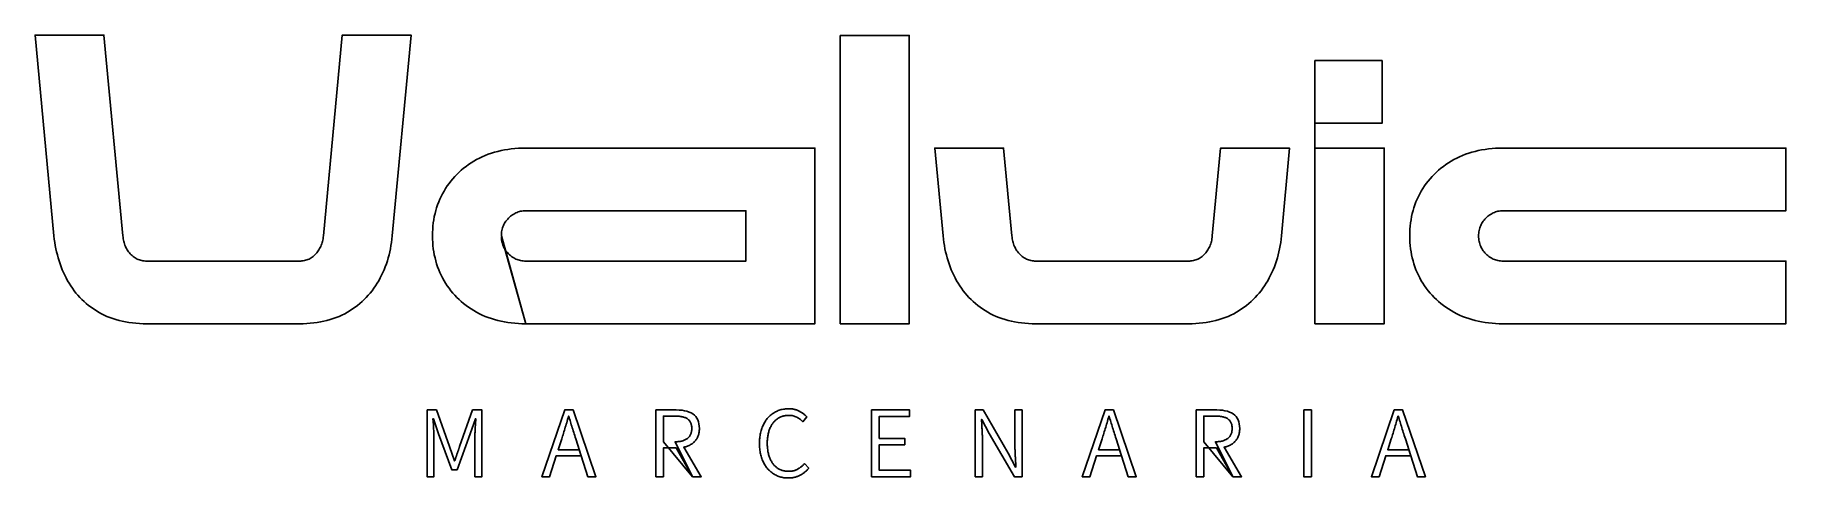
# Model space of a CAD drawing. Header units: millimetres. Extents: x 0 to 300, y 0 to 76.
import ezdxf

# ---------------------------------------------------------------- set-up
doc = ezdxf.new("R2010")
doc.units = ezdxf.units.MM
doc.layers.add('LOGO', color=7, linetype='CONTINUOUS')

msp = doc.modelspace()

# ---------------------------------------------------------------- linework, layer by layer
at = {"layer": 'LOGO'}
for points in [[(19.143, 26.424), (18.508, 26.432), (17.884, 26.459), (17.274, 26.502), (16.675, 26.564), (16.089, 26.643), (15.515, 26.739), (14.953, 26.853), (14.404, 26.985), (13.867, 27.135), (13.343, 27.302), (12.83, 27.487), (12.33, 27.689), (11.842, 27.91), (11.367, 28.148), (10.904, 28.404), (10.455, 28.675), (10.019, 28.958), (9.596, 29.254), (9.187, 29.563), (8.791, 29.885), (8.409, 30.219), (8.04, 30.566), (7.684, 30.926), (7.342, 31.299), (7.014, 31.685), (6.699, 32.083), (6.397, 32.494), (6.11, 32.918), (5.836, 33.355), (5.575, 33.805), (5.329, 34.265), (5.096, 34.733), (4.875, 35.208), (4.668, 35.691), (4.473, 36.181), (4.291, 36.678), (4.122, 37.182), (3.967, 37.694), (3.824, 38.213), (3.694, 38.74), (3.578, 39.274), (3.474, 39.815), (3.384, 40.364), (3.307, 40.92), (3.243, 41.483), (0, 75.895), (11.798, 75.895), (15.059, 41.483), (15.081, 41.24), (15.112, 41.002), (15.151, 40.77), (15.2, 40.543), (15.257, 40.322), (15.324, 40.105), (15.399, 39.894), (15.483, 39.689), (15.576, 39.488), (15.678, 39.293), (15.788, 39.103), (15.908, 38.919), (16.037, 38.74), (16.174, 38.566), (16.32, 38.397), (16.474, 38.239), (16.632, 38.092), (16.796, 37.955), (16.964, 37.83), (17.138, 37.715), (17.317, 37.612), (17.5, 37.519), (17.689, 37.437), (17.882, 37.366), (18.08, 37.307), (18.283, 37.257), (18.491, 37.219), (18.704, 37.192), (18.921, 37.176), (19.143, 37.17), (45.298, 37.17), (45.521, 37.176), (45.739, 37.192), (45.952, 37.219), (46.16, 37.257), (46.363, 37.307), (46.561, 37.366), (46.755, 37.437), (46.943, 37.519), (47.126, 37.612), (47.304, 37.715), (47.477, 37.83), (47.646, 37.955), (47.809, 38.092), (47.967, 38.239), (48.12, 38.397), (48.267, 38.566), (48.405, 38.74), (48.533, 38.919), (48.654, 39.103), (48.765, 39.293), (48.868, 39.488), (48.962, 39.689), (49.047, 39.894), (49.124, 40.105), (49.192, 40.322), (49.251, 40.543), (49.302, 40.77), (49.343, 41.002), (49.376, 41.24), (49.401, 41.483), (52.643, 75.895), (64.441, 75.895), (61.198, 41.483), (61.143, 40.92), (61.074, 40.364), (60.991, 39.815), (60.895, 39.274), (60.784, 38.74), (60.659, 38.213), (60.521, 37.694), (60.368, 37.182), (60.201, 36.678), (60.02, 36.181), (59.825, 35.691), (59.615, 35.208), (59.392, 34.733), (59.154, 34.265), (58.901, 33.805), (58.635, 33.355), (58.356, 32.918), (58.063, 32.494), (57.757, 32.083), (57.438, 31.685), (57.105, 31.299), (56.759, 30.926), (56.4, 30.566), (56.028, 30.219), (55.642, 29.885), (55.244, 29.563), (54.832, 29.254), (54.407, 28.958), (53.97, 28.675), (53.519, 28.404), (53.057, 28.148), (52.583, 27.91), (52.096, 27.689), (51.597, 27.487), (51.085, 27.302), (50.562, 27.135), (50.025, 26.985), (49.477, 26.853), (48.916, 26.739), (48.344, 26.643), (47.759, 26.564), (47.161, 26.502), (46.552, 26.459), (45.931, 26.432), (45.298, 26.424), (19.143, 26.424)], [(137.974, 75.825), (149.772, 75.825), (149.772, 26.425), (137.974, 26.425)], [(219.291, 26.424), (219.291, 56.523), (231.158, 56.523), (231.158, 26.424), (219.291, 26.424), (219.291, 71.512), (230.808, 71.512), (230.808, 60.765), (219.291, 60.765)], [(84.069, 26.424), (83.434, 26.432), (82.809, 26.459), (82.195, 26.502), (81.592, 26.564), (80.999, 26.643), (80.417, 26.739), (79.846, 26.853), (79.285, 26.985), (78.734, 27.135), (78.195, 27.302), (77.665, 27.487), (77.147, 27.689), (76.639, 27.91), (76.141, 28.148), (75.654, 28.404), (75.182, 28.675), (74.725, 28.958), (74.282, 29.254), (73.853, 29.563), (73.438, 29.885), (73.038, 30.219), (72.652, 30.566), (72.28, 30.926), (71.923, 31.299), (71.58, 31.685), (71.252, 32.083), (70.937, 32.494), (70.637, 32.918), (70.352, 33.355), (70.08, 33.805), (69.825, 34.265), (69.587, 34.733), (69.367, 35.208), (69.165, 35.691), (68.98, 36.181), (68.813, 36.678), (68.663, 37.182), (68.531, 37.694), (68.416, 38.213), (68.32, 38.74), (68.241, 39.274), (68.179, 39.815), (68.135, 40.364), (68.109, 40.92), (68.1, 41.483), (68.109, 42.052), (68.135, 42.612), (68.179, 43.164), (68.241, 43.709), (68.32, 44.245), (68.416, 44.773), (68.531, 45.293), (68.663, 45.805), (68.813, 46.308), (68.98, 46.804), (69.165, 47.292), (69.367, 47.771), (69.587, 48.242), (69.825, 48.705), (70.08, 49.16), (70.352, 49.607), (70.637, 50.042), (70.937, 50.463), (71.252, 50.872), (71.58, 51.268), (71.923, 51.652), (72.28, 52.023), (72.652, 52.382), (73.038, 52.728), (73.438, 53.061), (73.853, 53.382), (74.282, 53.691), (74.725, 53.987), (75.182, 54.271), (75.654, 54.542), (76.141, 54.798), (76.639, 55.035), (77.147, 55.256), (77.665, 55.458), (78.195, 55.643), (78.734, 55.81), (79.285, 55.96), (79.846, 56.092), (80.417, 56.206), (80.999, 56.303), (81.592, 56.382), (82.195, 56.444), (82.809, 56.488), (83.434, 56.514), (84.069, 56.523), (133.61, 56.523), (133.61, 26.424), (84.069, 26.424), (79.902, 41.24), (79.919, 41.002), (79.946, 40.77), (79.985, 40.543), (80.035, 40.322), (80.096, 40.105), (80.168, 39.894), (80.251, 39.689), (80.345, 39.488), (80.45, 39.293), (80.566, 39.103), (80.693, 38.919), (80.832, 38.74), (80.981, 38.566), (81.141, 38.397), (81.309, 38.239), (81.481, 38.092), (81.657, 37.955), (81.836, 37.83), (82.02, 37.715), (82.207, 37.612), (82.398, 37.519), (82.593, 37.437), (82.793, 37.366), (82.995, 37.307), (83.202, 37.257), (83.413, 37.219), (83.628, 37.192), (83.846, 37.176), (84.069, 37.17), (121.812, 37.17), (121.812, 45.778), (84.069, 45.778), (83.846, 45.772), (83.628, 45.756), (83.413, 45.728), (83.202, 45.689), (82.995, 45.639), (82.793, 45.578), (82.593, 45.506), (82.398, 45.423), (82.207, 45.329), (82.02, 45.224), (81.836, 45.108), (81.657, 44.981), (81.481, 44.843), (81.309, 44.693), (81.141, 44.533), (80.981, 44.367), (80.832, 44.195), (80.693, 44.018), (80.566, 43.836), (80.45, 43.649), (80.345, 43.456), (80.251, 43.258), (80.168, 43.054), (80.096, 42.846), (80.035, 42.632), (79.985, 42.413), (79.946, 42.188), (79.919, 41.958), (79.902, 41.723), (79.896, 41.483)], [(171.475, 26.424), (170.839, 26.432), (170.216, 26.459), (169.605, 26.502), (169.006, 26.564), (168.42, 26.643), (167.846, 26.739), (167.285, 26.853), (166.736, 26.985), (166.199, 27.135), (165.674, 27.302), (165.162, 27.487), (164.662, 27.689), (164.174, 27.91), (163.698, 28.148), (163.235, 28.404), (162.786, 28.675), (162.35, 28.958), (161.928, 29.254), (161.518, 29.563), (161.123, 29.885), (160.74, 30.219), (160.371, 30.566), (160.016, 30.926), (159.673, 31.299), (159.345, 31.685), (159.03, 32.083), (158.729, 32.494), (158.441, 32.918), (158.167, 33.355), (157.907, 33.805), (157.657, 34.265), (157.422, 34.733), (157.199, 35.208), (156.991, 35.691), (156.795, 36.181), (156.614, 36.678), (156.445, 37.182), (156.29, 37.694), (156.148, 38.213), (156.02, 38.74), (155.904, 39.274), (155.802, 39.815), (155.713, 40.364), (155.637, 40.92), (155.575, 41.483), (154.155, 56.523), (165.953, 56.523), (167.373, 41.483), (167.395, 41.24), (167.426, 41.002), (167.467, 40.77), (167.517, 40.543), (167.576, 40.322), (167.644, 40.105), (167.722, 39.894), (167.809, 39.689), (167.905, 39.488), (168.01, 39.293), (168.124, 39.103), (168.247, 38.919), (168.379, 38.74), (168.52, 38.566), (168.67, 38.397), (168.827, 38.239), (168.989, 38.092), (169.156, 37.955), (169.326, 37.83), (169.501, 37.715), (169.68, 37.612), (169.863, 37.519), (170.05, 37.437), (170.241, 37.366), (170.437, 37.307), (170.636, 37.257), (170.84, 37.219), (171.047, 37.192), (171.259, 37.176), (171.475, 37.17), (197.613, 37.17), (197.836, 37.176), (198.054, 37.192), (198.267, 37.219), (198.475, 37.257), (198.678, 37.307), (198.876, 37.366), (199.069, 37.437), (199.257, 37.519), (199.44, 37.612), (199.618, 37.715), (199.791, 37.83), (199.959, 37.955), (200.122, 38.092), (200.281, 38.239), (200.434, 38.397), (200.58, 38.566), (200.718, 38.74), (200.847, 38.919), (200.967, 39.103), (201.079, 39.293), (201.181, 39.488), (201.275, 39.689), (201.361, 39.894), (201.437, 40.105), (201.505, 40.322), (201.565, 40.543), (201.615, 40.77), (201.657, 41.002), (201.69, 41.24), (201.714, 41.483), (203.134, 56.523), (214.932, 56.523), (213.581, 41.483), (213.519, 40.92), (213.442, 40.364), (213.352, 39.815), (213.249, 39.274), (213.132, 38.74), (213.001, 38.213), (212.857, 37.694), (212.7, 37.182), (212.528, 36.678), (212.343, 36.181), (212.145, 35.691), (211.933, 35.208), (211.707, 34.733), (211.468, 34.265), (211.215, 33.805), (210.949, 33.355), (210.669, 32.918), (210.376, 32.494), (210.07, 32.083), (209.751, 31.685), (209.418, 31.299), (209.073, 30.926), (208.714, 30.566), (208.341, 30.219), (207.956, 29.885), (207.558, 29.563), (207.146, 29.254), (206.722, 28.958), (206.284, 28.675), (205.834, 28.404), (205.372, 28.148), (204.897, 27.91), (204.41, 27.689), (203.911, 27.487), (203.399, 27.302), (202.875, 27.135), (202.339, 26.985), (201.791, 26.853), (201.23, 26.739), (200.658, 26.643), (200.073, 26.564), (199.476, 26.502), (198.867, 26.459), (198.246, 26.432), (197.613, 26.424), (171.475, 26.424)], [(251.512, 26.424), (250.876, 26.432), (250.252, 26.459), (249.638, 26.502), (249.034, 26.564), (248.442, 26.643), (247.859, 26.739), (247.288, 26.853), (246.727, 26.985), (246.176, 27.135), (245.637, 27.302), (245.108, 27.487), (244.589, 27.689), (244.081, 27.91), (243.584, 28.148), (243.097, 28.404), (242.625, 28.675), (242.167, 28.958), (241.724, 29.254), (241.295, 29.563), (240.88, 29.885), (240.48, 30.219), (240.094, 30.566), (239.722, 30.926), (239.365, 31.299), (239.022, 31.685), (238.693, 32.083), (238.379, 32.494), (238.079, 32.918), (237.793, 33.355), (237.522, 33.805), (237.266, 34.265), (237.027, 34.733), (236.807, 35.208), (236.604, 35.691), (236.419, 36.181), (236.252, 36.678), (236.103, 37.182), (235.971, 37.694), (235.857, 38.213), (235.76, 38.74), (235.681, 39.274), (235.62, 39.815), (235.576, 40.364), (235.55, 40.92), (235.541, 41.483), (235.55, 42.052), (235.576, 42.612), (235.62, 43.164), (235.681, 43.709), (235.76, 44.245), (235.857, 44.773), (235.971, 45.293), (236.103, 45.805), (236.252, 46.308), (236.419, 46.804), (236.604, 47.292), (236.807, 47.771), (237.027, 48.242), (237.266, 48.705), (237.522, 49.16), (237.793, 49.607), (238.079, 50.042), (238.379, 50.463), (238.693, 50.872), (239.022, 51.268), (239.365, 51.652), (239.722, 52.023), (240.094, 52.382), (240.48, 52.728), (240.88, 53.061), (241.295, 53.382), (241.724, 53.691), (242.167, 53.987), (242.625, 54.271), (243.097, 54.542), (243.584, 54.798), (244.081, 55.035), (244.589, 55.256), (245.108, 55.458), (245.637, 55.643), (246.176, 55.81), (246.727, 55.96), (247.288, 56.092), (247.859, 56.206), (248.442, 56.303), (249.034, 56.382), (249.638, 56.444), (250.252, 56.488), (250.876, 56.514), (251.512, 56.523), (300, 56.523), (300, 45.778), (251.512, 45.778), (251.289, 45.772), (251.071, 45.756), (250.856, 45.728), (250.645, 45.689), (250.438, 45.639), (250.236, 45.578), (250.037, 45.506), (249.841, 45.423), (249.65, 45.329), (249.463, 45.224), (249.279, 45.108), (249.1, 44.981), (248.924, 44.843), (248.752, 44.693), (248.584, 44.533), (248.423, 44.367), (248.272, 44.195), (248.134, 44.018), (248.006, 43.836), (247.89, 43.649), (247.785, 43.456), (247.691, 43.258), (247.608, 43.054), (247.537, 42.846), (247.476, 42.632), (247.427, 42.413), (247.389, 42.188), (247.361, 41.958), (247.345, 41.723), (247.34, 41.483), (247.345, 41.24), (247.361, 41.002), (247.389, 40.77), (247.427, 40.543), (247.476, 40.322), (247.537, 40.105), (247.608, 39.894), (247.691, 39.689), (247.785, 39.488), (247.89, 39.293), (248.006, 39.103), (248.134, 38.919), (248.272, 38.74), (248.423, 38.566), (248.584, 38.397), (248.752, 38.239), (248.924, 38.092), (249.1, 37.955), (249.279, 37.83), (249.463, 37.715), (249.65, 37.612), (249.841, 37.519), (250.037, 37.437), (250.236, 37.366), (250.438, 37.307), (250.645, 37.257), (250.856, 37.219), (251.071, 37.192), (251.289, 37.176), (251.512, 37.17), (300, 37.17), (300, 26.424), (251.512, 26.424)], [(67.175, 11.658), (68.771, 11.658), (71.015, 5.382), (71.856, 2.963), (71.926, 2.963), (71.942, 3.008), (71.959, 3.056), (71.977, 3.107), (71.996, 3.161), (72.015, 3.218), (72.036, 3.279), (72.058, 3.342), (72.08, 3.409), (72.104, 3.478), (72.128, 3.551), (72.153, 3.627), (72.179, 3.707), (72.205, 3.789), (72.232, 3.874), (72.26, 3.963), (72.296, 4.07), (72.332, 4.176), (72.367, 4.28), (72.402, 4.382), (72.436, 4.482), (72.47, 4.581), (72.504, 4.677), (72.537, 4.772), (72.569, 4.864), (72.601, 4.955), (72.632, 5.044), (72.663, 5.132), (72.693, 5.217), (72.722, 5.301), (72.751, 5.382), (74.958, 11.658), (76.555, 11.658), (76.555, 0.211), (75.362, 0.211), (75.362, 6.838), (75.363, 6.98), (75.365, 7.134), (75.369, 7.298), (75.374, 7.474), (75.38, 7.662), (75.388, 7.86), (75.397, 8.07), (75.407, 8.29), (75.419, 8.522), (75.432, 8.766), (75.447, 9.02), (75.463, 9.286), (75.48, 9.562), (75.499, 9.85), (75.519, 10.15), (75.451, 10.15), (74.538, 7.538), (72.312, 1.403), (71.401, 1.403), (69.157, 7.538), (68.245, 10.15), (68.175, 10.15), (68.21, 9.711), (68.228, 9.466), (68.245, 9.229), (68.261, 8.999), (68.275, 8.777), (68.288, 8.563), (68.299, 8.356), (68.31, 8.156), (68.319, 7.965), (68.327, 7.781), (68.334, 7.605), (68.34, 7.436), (68.344, 7.275), (68.347, 7.122), (68.349, 6.976), (68.35, 6.838), (68.35, 0.211), (67.175, 0.211), (67.175, 11.658)], [(93.589, 3.822), (89.31, 3.822), (88.154, 0.211), (86.839, 0.211), (90.766, 11.658), (92.185, 11.658), (96.094, 0.211), (94.727, 0.211), (93.589, 3.822), (92.658, 6.697), (92.565, 6.984), (92.473, 7.266), (92.383, 7.545), (92.296, 7.819), (92.21, 8.09), (92.127, 8.356), (92.045, 8.619), (91.966, 8.877), (91.889, 9.131), (91.813, 9.381), (91.74, 9.627), (91.669, 9.87), (91.6, 10.108), (91.532, 10.342), (91.467, 10.572), (91.397, 10.572), (91.321, 10.292), (91.245, 10.016), (91.168, 9.743), (91.092, 9.472), (91.015, 9.204), (90.938, 8.94), (90.861, 8.678), (90.784, 8.42), (90.707, 8.164), (90.629, 7.912), (90.551, 7.662), (90.474, 7.416), (90.396, 7.173), (90.318, 6.934), (90.239, 6.697), (89.644, 4.839), (93.255, 4.839)], [(112.667, 0.211), (109.827, 5.153), (107.671, 5.153), (107.671, 0.211), (106.373, 0.211), (106.373, 11.658), (109.879, 11.658), (110.387, 11.643), (110.861, 11.601), (111.299, 11.53), (111.702, 11.431), (112.07, 11.304), (112.404, 11.148), (112.702, 10.965), (112.965, 10.753), (113.193, 10.513), (113.385, 10.245), (113.543, 9.949), (113.666, 9.625), (113.754, 9.273), (113.806, 8.893), (113.824, 8.485), (113.821, 8.313), (113.811, 8.145), (113.795, 7.982), (113.773, 7.823), (113.744, 7.669), (113.709, 7.518), (113.667, 7.373), (113.619, 7.231), (113.565, 7.094), (113.504, 6.961), (113.437, 6.833), (113.363, 6.709), (113.283, 6.59), (113.197, 6.474), (113.104, 6.364), (113.008, 6.255), (112.908, 6.152), (112.802, 6.054), (112.692, 5.962), (112.577, 5.874), (112.457, 5.792), (112.332, 5.715), (112.202, 5.643), (112.068, 5.576), (111.928, 5.514), (111.784, 5.457), (111.635, 5.404), (111.481, 5.357), (111.323, 5.315), (111.159, 5.278), (114.139, 0.211), (112.667, 0.211), (109.67, 6.207), (109.853, 6.209), (110.031, 6.217), (110.203, 6.23), (110.369, 6.248), (110.528, 6.271), (110.682, 6.299), (110.829, 6.332), (110.971, 6.371), (111.106, 6.415), (111.235, 6.463), (111.358, 6.517), (111.476, 6.576), (111.587, 6.64), (111.692, 6.71), (111.791, 6.784), (111.886, 6.863), (111.974, 6.948), (112.056, 7.037), (112.131, 7.13), (112.2, 7.229), (112.262, 7.332), (112.317, 7.44), (112.366, 7.554), (112.409, 7.672), (112.445, 7.795), (112.474, 7.922), (112.497, 8.055), (112.514, 8.193), (112.523, 8.337), (112.527, 8.485), (112.524, 8.633), (112.514, 8.775), (112.498, 8.912), (112.476, 9.043), (112.447, 9.168), (112.412, 9.288), (112.37, 9.403), (112.322, 9.511), (112.268, 9.614), (112.207, 9.712), (112.14, 9.804), (112.066, 9.89), (111.986, 9.971), (111.9, 10.046), (111.807, 10.115), (111.711, 10.178), (111.607, 10.236), (111.498, 10.29), (111.381, 10.34), (111.258, 10.385), (111.129, 10.427), (110.993, 10.464), (110.85, 10.497), (110.701, 10.526), (110.546, 10.55), (110.383, 10.57), (110.215, 10.586), (110.039, 10.597), (109.858, 10.604), (109.67, 10.606), (107.671, 10.606), (107.671, 6.207)], [(129.069, 0), (128.878, 0.003), (128.691, 0.012), (128.506, 0.028), (128.324, 0.05), (128.145, 0.079), (127.968, 0.113), (127.794, 0.154), (127.623, 0.202), (127.455, 0.256), (127.29, 0.317), (127.128, 0.384), (126.969, 0.458), (126.812, 0.538), (126.659, 0.626), (126.509, 0.72), (126.362, 0.817), (126.219, 0.92), (126.08, 1.028), (125.946, 1.143), (125.816, 1.263), (125.69, 1.388), (125.569, 1.519), (125.452, 1.656), (125.34, 1.798), (125.232, 1.946), (125.128, 2.1), (125.029, 2.259), (124.934, 2.424), (124.844, 2.594), (124.757, 2.77), (124.676, 2.951), (124.6, 3.136), (124.53, 3.325), (124.465, 3.519), (124.406, 3.717), (124.353, 3.919), (124.305, 4.125), (124.263, 4.335), (124.227, 4.55), (124.196, 4.769), (124.171, 4.992), (124.151, 5.219), (124.137, 5.45), (124.129, 5.686), (124.126, 5.925), (124.129, 6.162), (124.137, 6.394), (124.151, 6.622), (124.171, 6.847), (124.196, 7.067), (124.227, 7.284), (124.263, 7.497), (124.305, 7.706), (124.353, 7.911), (124.406, 8.112), (124.465, 8.31), (124.53, 8.504), (124.6, 8.694), (124.676, 8.881), (124.757, 9.064), (124.845, 9.24), (124.937, 9.41), (125.033, 9.575), (125.134, 9.735), (125.24, 9.889), (125.35, 10.038), (125.465, 10.181), (125.584, 10.319), (125.708, 10.451), (125.836, 10.579), (125.969, 10.7), (126.106, 10.816), (126.248, 10.927), (126.394, 11.033), (126.545, 11.133), (126.7, 11.227), (126.858, 11.316), (127.019, 11.398), (127.182, 11.473), (127.348, 11.541), (127.516, 11.604), (127.687, 11.659), (127.861, 11.708), (128.038, 11.751), (128.217, 11.787), (128.4, 11.816), (128.585, 11.839), (128.772, 11.855), (128.963, 11.865), (129.157, 11.869), (129.284, 11.867), (129.409, 11.861), (129.533, 11.852), (129.656, 11.839), (129.778, 11.822), (129.898, 11.802), (130.016, 11.778), (130.133, 11.751), (130.249, 11.721), (130.363, 11.686), (130.476, 11.649), (130.587, 11.608), (130.696, 11.563), (130.804, 11.516), (130.91, 11.465), (131.015, 11.409), (131.118, 11.352), (131.219, 11.293), (131.318, 11.233), (131.415, 11.171), (131.51, 11.108), (131.603, 11.042), (131.693, 10.976), (131.781, 10.908), (131.867, 10.838), (131.95, 10.766), (132.031, 10.694), (132.109, 10.619), (132.186, 10.543), (132.259, 10.465), (131.541, 9.625), (131.406, 9.767), (131.268, 9.899), (131.126, 10.022), (130.982, 10.135), (130.834, 10.238), (130.682, 10.331), (130.528, 10.415), (130.37, 10.488), (130.209, 10.552), (130.045, 10.606), (129.877, 10.65), (129.707, 10.684), (129.533, 10.709), (129.355, 10.724), (129.175, 10.729), (129.026, 10.726), (128.88, 10.718), (128.737, 10.705), (128.596, 10.687), (128.458, 10.664), (128.322, 10.636), (128.188, 10.603), (128.057, 10.564), (127.929, 10.52), (127.803, 10.471), (127.679, 10.417), (127.558, 10.358), (127.44, 10.294), (127.324, 10.224), (127.211, 10.15), (127.101, 10.071), (126.995, 9.987), (126.893, 9.899), (126.794, 9.806), (126.698, 9.709), (126.605, 9.607), (126.516, 9.501), (126.43, 9.391), (126.347, 9.277), (126.267, 9.158), (126.19, 9.035), (126.116, 8.908), (126.046, 8.777), (125.978, 8.642), (125.914, 8.503), (125.854, 8.357), (125.798, 8.208), (125.747, 8.056), (125.7, 7.901), (125.658, 7.742), (125.619, 7.58), (125.585, 7.414), (125.555, 7.245), (125.529, 7.073), (125.507, 6.896), (125.489, 6.717), (125.475, 6.533), (125.465, 6.346), (125.459, 6.156), (125.457, 5.961), (125.459, 5.768), (125.465, 5.577), (125.475, 5.391), (125.489, 5.207), (125.506, 5.027), (125.528, 4.85), (125.553, 4.677), (125.582, 4.506), (125.615, 4.339), (125.652, 4.175), (125.693, 4.014), (125.738, 3.857), (125.787, 3.702), (125.839, 3.55), (125.896, 3.402), (125.958, 3.258), (126.023, 3.118), (126.092, 2.983), (126.164, 2.853), (126.239, 2.727), (126.318, 2.606), (126.4, 2.489), (126.485, 2.377), (126.573, 2.269), (126.665, 2.166), (126.76, 2.068), (126.859, 1.974), (126.961, 1.884), (127.067, 1.799), (127.176, 1.719), (127.287, 1.644), (127.401, 1.575), (127.518, 1.51), (127.637, 1.451), (127.759, 1.397), (127.883, 1.348), (128.01, 1.305), (128.14, 1.266), (128.272, 1.232), (128.407, 1.204), (128.545, 1.181), (128.685, 1.163), (128.828, 1.15), (128.974, 1.142), (129.122, 1.14), (129.228, 1.141), (129.333, 1.145), (129.436, 1.152), (129.538, 1.162), (129.639, 1.175), (129.739, 1.19), (129.838, 1.208), (129.935, 1.229), (130.031, 1.253), (130.125, 1.28), (130.218, 1.309), (130.31, 1.342), (130.4, 1.377), (130.489, 1.415), (130.576, 1.456), (130.662, 1.5), (130.747, 1.548), (130.832, 1.599), (130.916, 1.653), (131.001, 1.71), (131.086, 1.771), (131.17, 1.834), (131.254, 1.901), (131.338, 1.971), (131.422, 2.043), (131.506, 2.119), (131.589, 2.199), (131.673, 2.281), (131.756, 2.366), (131.839, 2.455), (132.557, 1.665), (132.463, 1.556), (132.367, 1.451), (132.27, 1.349), (132.171, 1.252), (132.071, 1.158), (131.969, 1.068), (131.866, 0.982), (131.762, 0.899), (131.656, 0.82), (131.549, 0.745), (131.441, 0.673), (131.332, 0.604), (131.221, 0.54), (131.11, 0.478), (130.997, 0.42), (130.883, 0.366), (130.768, 0.316), (130.65, 0.269), (130.531, 0.226), (130.409, 0.187), (130.285, 0.152), (130.158, 0.12), (130.03, 0.092), (129.899, 0.067), (129.766, 0.047), (129.631, 0.03), (129.494, 0.017), (129.354, 0.007), (129.212, 0.002), (129.069, 0)], [(143.344, 11.658), (149.848, 11.658), (149.848, 10.554), (144.641, 10.554), (144.641, 6.784), (149.024, 6.784), (149.024, 5.698), (144.641, 5.698), (144.641, 1.315), (150.023, 1.315), (150.023, 0.211), (143.344, 0.211), (143.344, 11.658)], [(161.096, 11.658), (162.429, 11.658), (166.759, 4.242), (168.004, 1.876), (168.074, 1.876), (168.02, 2.648), (168.018, 2.687), (168.016, 2.732), (168.013, 2.782), (168.009, 2.838), (168.006, 2.9), (168.002, 2.967), (167.997, 3.04), (167.993, 3.119), (167.988, 3.203), (167.982, 3.293), (167.977, 3.388), (167.971, 3.488), (167.965, 3.594), (167.958, 3.705), (167.952, 3.822), (167.945, 3.94), (167.938, 4.057), (167.932, 4.173), (167.927, 4.287), (167.922, 4.4), (167.917, 4.512), (167.913, 4.622), (167.91, 4.731), (167.906, 4.838), (167.904, 4.944), (167.902, 5.049), (167.9, 5.152), (167.899, 5.253), (167.898, 5.354), (167.898, 5.453), (167.898, 11.658), (169.126, 11.658), (169.126, 0.211), (167.793, 0.211), (163.48, 7.626), (162.218, 9.993), (162.149, 9.993), (162.201, 9.15), (162.217, 8.949), (162.232, 8.751), (162.245, 8.556), (162.258, 8.364), (162.269, 8.176), (162.279, 7.991), (162.289, 7.81), (162.297, 7.632), (162.304, 7.457), (162.31, 7.286), (162.315, 7.119), (162.319, 6.955), (162.322, 6.795), (162.323, 6.639), (162.324, 6.486), (162.324, 0.211), (161.096, 0.211), (161.096, 11.658)], [(186.164, 3.822), (181.888, 3.822), (180.731, 0.211), (179.416, 0.211), (183.343, 11.658), (184.763, 11.658), (188.671, 0.211), (187.304, 0.211), (186.164, 3.822), (185.235, 6.697), (185.143, 6.984), (185.052, 7.266), (184.964, 7.545), (184.877, 7.819), (184.792, 8.09), (184.708, 8.356), (184.627, 8.619), (184.548, 8.877), (184.47, 9.131), (184.394, 9.381), (184.32, 9.627), (184.248, 9.87), (184.178, 10.108), (184.11, 10.342), (184.043, 10.572), (183.973, 10.572), (183.898, 10.292), (183.823, 10.016), (183.747, 9.743), (183.671, 9.472), (183.595, 9.204), (183.519, 8.94), (183.442, 8.678), (183.365, 8.42), (183.288, 8.164), (183.21, 7.912), (183.132, 7.662), (183.054, 7.416), (182.975, 7.173), (182.896, 6.934), (182.816, 6.697), (182.221, 4.839), (185.832, 4.839)], [(205.249, 0.211), (202.41, 5.153), (200.253, 5.153), (200.253, 0.211), (198.956, 0.211), (198.956, 11.658), (202.462, 11.658), (202.971, 11.643), (203.444, 11.601), (203.882, 11.53), (204.286, 11.431), (204.654, 11.304), (204.987, 11.148), (205.285, 10.965), (205.548, 10.753), (205.776, 10.513), (205.969, 10.245), (206.126, 9.949), (206.249, 9.625), (206.337, 9.273), (206.389, 8.893), (206.407, 8.485), (206.404, 8.313), (206.394, 8.145), (206.378, 7.982), (206.356, 7.823), (206.327, 7.669), (206.292, 7.518), (206.25, 7.373), (206.202, 7.231), (206.148, 7.094), (206.087, 6.961), (206.02, 6.833), (205.946, 6.709), (205.866, 6.59), (205.78, 6.474), (205.687, 6.364), (205.592, 6.255), (205.491, 6.152), (205.386, 6.054), (205.275, 5.962), (205.16, 5.874), (205.04, 5.792), (204.915, 5.715), (204.785, 5.643), (204.651, 5.576), (204.511, 5.514), (204.367, 5.457), (204.218, 5.404), (204.064, 5.357), (203.905, 5.315), (203.741, 5.278), (206.721, 0.211), (205.249, 0.211), (202.251, 6.207), (202.435, 6.209), (202.613, 6.217), (202.785, 6.23), (202.951, 6.248), (203.11, 6.271), (203.264, 6.299), (203.412, 6.332), (203.553, 6.371), (203.688, 6.415), (203.818, 6.463), (203.941, 6.517), (204.058, 6.576), (204.169, 6.64), (204.274, 6.71), (204.373, 6.784), (204.467, 6.863), (204.556, 6.948), (204.638, 7.037), (204.713, 7.13), (204.781, 7.229), (204.844, 7.332), (204.899, 7.44), (204.948, 7.554), (204.991, 7.672), (205.027, 7.795), (205.056, 7.922), (205.079, 8.055), (205.095, 8.193), (205.105, 8.337), (205.109, 8.485), (205.105, 8.633), (205.096, 8.775), (205.08, 8.912), (205.057, 9.043), (205.029, 9.168), (204.994, 9.288), (204.952, 9.403), (204.904, 9.511), (204.85, 9.614), (204.789, 9.712), (204.722, 9.804), (204.649, 9.89), (204.569, 9.971), (204.483, 10.046), (204.39, 10.115), (204.294, 10.178), (204.19, 10.236), (204.08, 10.29), (203.964, 10.34), (203.841, 10.385), (203.711, 10.427), (203.575, 10.464), (203.433, 10.497), (203.284, 10.526), (203.128, 10.55), (202.966, 10.57), (202.797, 10.586), (202.622, 10.597), (202.44, 10.604), (202.251, 10.606), (200.253, 10.606), (200.253, 6.207)], [(217.391, 11.658), (218.688, 11.658), (218.688, 0.211), (217.391, 0.211)], [(235.716, 3.822), (231.44, 3.822), (230.282, 0.211), (228.968, 0.211), (232.895, 11.658), (234.315, 11.658), (238.223, 0.211), (236.856, 0.211), (235.716, 3.822), (234.787, 6.697), (234.695, 6.984), (234.604, 7.266), (234.515, 7.545), (234.428, 7.819), (234.342, 8.09), (234.259, 8.356), (234.177, 8.619), (234.097, 8.877), (234.019, 9.131), (233.943, 9.381), (233.87, 9.627), (233.798, 9.87), (233.728, 10.108), (233.661, 10.342), (233.595, 10.572), (233.525, 10.572), (233.449, 10.292), (233.373, 10.016), (233.297, 9.743), (233.22, 9.472), (233.144, 9.204), (233.067, 8.94), (232.99, 8.678), (232.913, 8.42), (232.836, 8.164), (232.758, 7.912), (232.681, 7.662), (232.603, 7.416), (232.525, 7.173), (232.447, 6.934), (232.368, 6.697), (231.773, 4.839), (235.384, 4.839)]]:
    msp.add_lwpolyline(points, close=True, dxfattribs=at)

doc.saveas('drawing.dxf')
